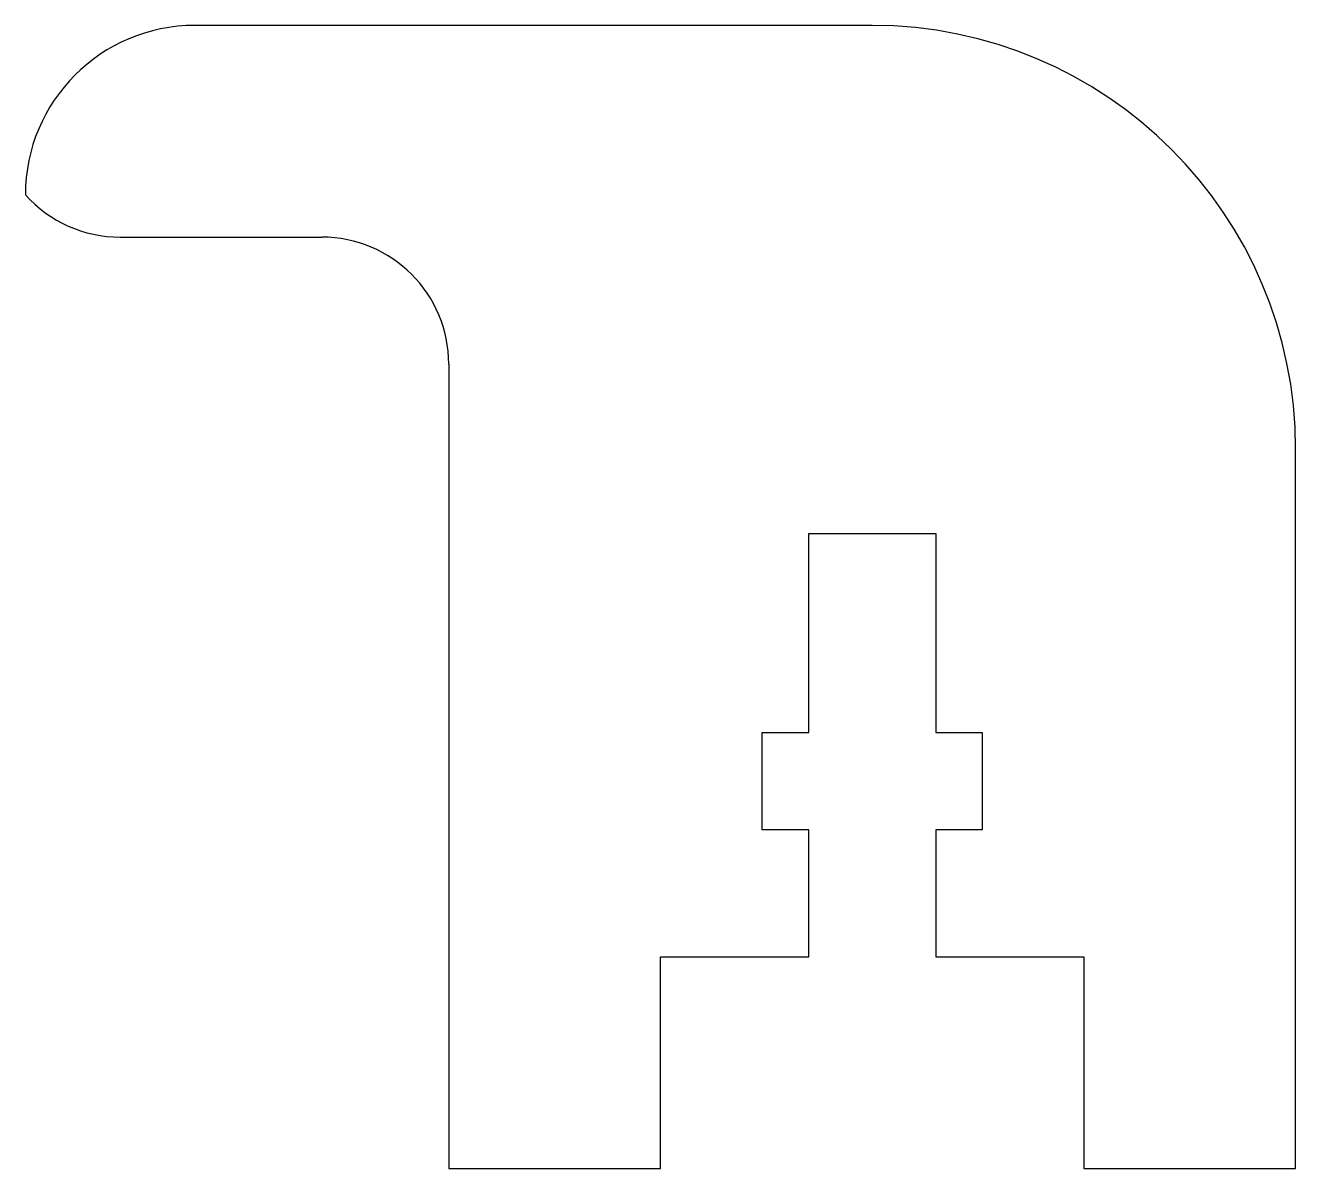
# Model space of a CAD drawing. Header units: millimetres. Extents: x -43.4 to -13.4, y 0 to 27.
import ezdxf

# ---------------------------------------------------------------- set-up
doc = ezdxf.new("R2010")
doc.units = ezdxf.units.MM

msp = doc.modelspace()

# ---------------------------------------------------------------- linework, layer by layer
at = {"color": 7, "linetype": 'Continuous', "lineweight": 25}
for p, q in [((-23.443, 27), (-39.443, 27)), ((-41.206, 22), (-36.443, 22)), ((-33.443, 19), (-33.443, 0)), ((-13.443, 0), (-13.443, 17)), ((-24.943, 15), (-21.943, 15)), ((-24.943, 10.3), (-24.943, 15)), ((-21.943, 15), (-21.943, 10.3)), ((-26.043, 10.3), (-24.943, 10.3)), ((-26.043, 8), (-26.043, 10.3)), ((-21.943, 10.3), (-20.843, 10.3)), ((-20.843, 10.3), (-20.843, 8)), ((-24.943, 8), (-26.043, 8)), ((-24.943, 5), (-24.943, 8)), ((-21.943, 8), (-21.943, 5)), ((-20.843, 8), (-21.943, 8)), ((-28.443, 5), (-24.943, 5)), ((-28.443, 0), (-28.443, 5)), ((-21.943, 5), (-18.443, 5)), ((-18.443, 5), (-18.443, 0)), ((-33.443, 0), (-28.443, 0)), ((-18.443, 0), (-13.443, 0))]:
    msp.add_line(p, q, dxfattribs=at)
for centre, radius, start, end in [((-39.443, 23), 4, 90, 180), ((-23.443, 17), 10, 0, 90), ((-41.206, 25), 3, 221.8103, 270), ((-36.443, 19), 3, 0, 90)]:
    msp.add_arc(centre, radius, start, end, dxfattribs=at)

doc.saveas('drawing.dxf')
